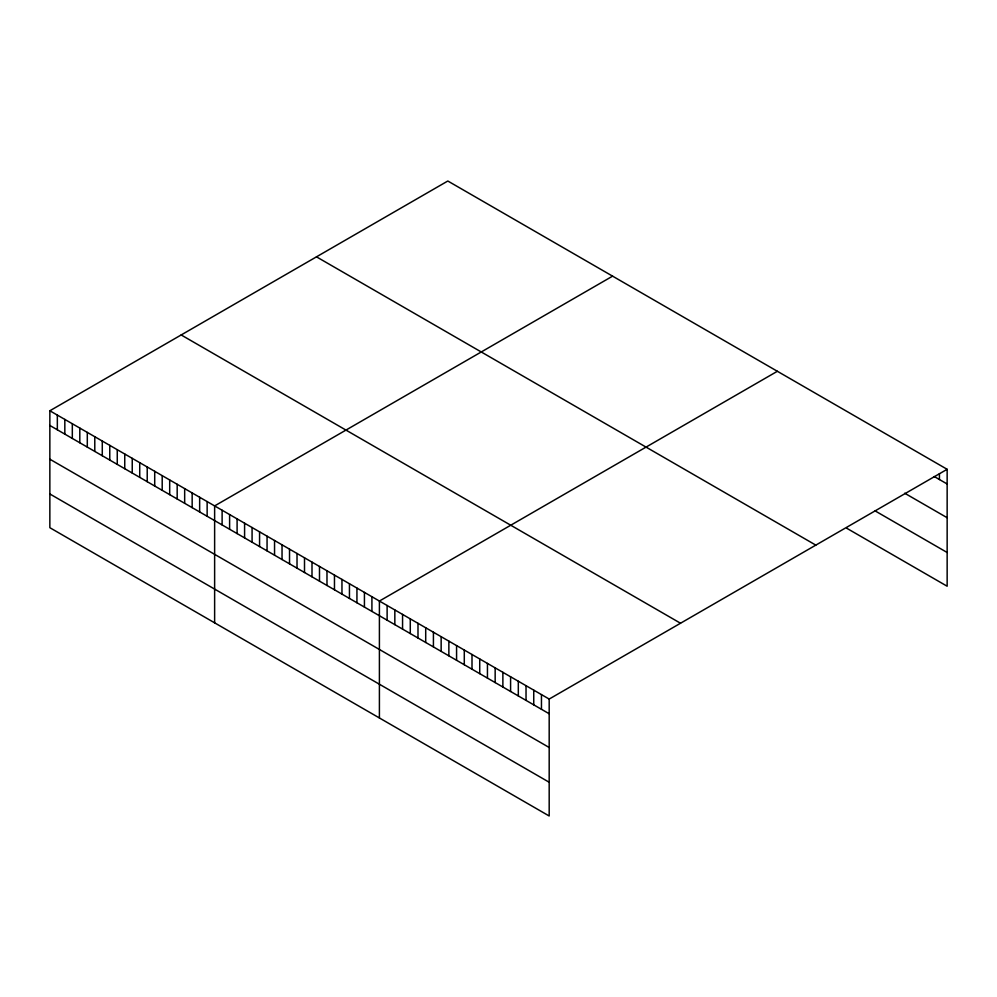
<?xml version="1.0" encoding="UTF-8"?>
<svg xmlns="http://www.w3.org/2000/svg" width="997" height="997" viewBox="0 0 997 997"><rect width="100%" height="100%" fill="white"/><g stroke="black" fill="none" stroke-linecap="round" stroke-linejoin="round"><path stroke-width="1.5" d="M49.85 410.776L549.185 699.059L549.185 815.982L49.85 527.7L49.85 410.776L447.815 181.018L947.15 469.3L947.15 586.224L846.827 528.298M612.594 276.144L214.629 505.915L214.629 622.838M777.373 371.283L379.408 601.054L379.408 717.965M549.185 699.059L947.15 469.3M934.289 476.554L947.15 483.981M904.703 493.216L947.15 517.717M875.129 510.9L947.15 552.488M316.485 256.84L815.82 545.122M181.18 334.955L680.515 623.237M49.85 425.47L549.185 713.752M49.85 459.206L549.185 747.488M49.85 493.964L549.185 782.246M939.436 473.65L939.436 479.532M541.458 694.61L541.458 709.291M533.744 690.148L533.744 704.842M526.03 685.699L526.03 700.38M518.315 681.238L518.315 695.931M510.589 676.789L510.589 691.469M502.874 672.327L502.874 687.02M495.16 667.878L495.16 682.559M487.446 663.416L487.446 678.11M479.731 658.967L479.731 673.648M472.005 654.506L472.005 669.199M464.29 650.056L464.29 664.737M456.576 645.595L456.576 660.288M448.862 641.146L448.862 655.827M441.148 636.684L441.148 651.377M433.421 632.235L433.421 646.916M425.707 627.774L425.707 642.467M417.992 623.324L417.992 638.005M410.278 618.863L410.278 633.556M402.564 614.414L402.564 629.095M394.837 609.965L394.837 624.645M387.123 605.503L387.123 620.184M371.918 596.729L371.918 611.41M364.428 592.405L364.428 607.086M356.938 588.08L356.938 602.761M349.448 583.756L349.448 598.437M341.959 579.431L341.959 594.112M334.469 575.107L334.469 589.788M326.979 570.783L326.979 585.463M319.489 566.458L319.489 581.139M311.999 562.134L311.999 576.814M304.509 557.809L304.509 572.49M297.019 553.485L297.019 568.165M289.529 549.16L289.529 563.841M282.039 544.836L282.039 559.516M274.549 540.511L274.549 555.192M267.059 536.187L267.059 550.867M259.569 531.862L259.569 546.543M252.079 527.538L252.079 542.218M244.589 523.213L244.589 537.894M237.099 518.889L237.099 533.569M229.609 514.564L229.609 529.245M222.119 510.24L222.119 524.921M207.139 501.591L207.139 516.272M199.649 497.266L199.649 511.947M192.159 492.942L192.159 507.623M184.669 488.617L184.669 503.298M177.179 484.293L177.179 498.974M169.689 479.968L169.689 494.649M162.199 475.644L162.199 490.325M154.709 471.319L154.709 486M147.22 466.995L147.22 481.676M139.73 462.67L139.73 477.364M132.24 458.346L132.24 473.039M124.75 454.021L124.75 468.715M117.26 449.697L117.26 464.39M109.77 445.372L109.77 460.066M102.28 441.048L102.28 455.741M94.79 436.723L94.79 451.417M87.3 432.399L87.3 447.092M79.81 428.074L79.81 442.768M72.32 423.75L72.32 438.443M64.83 419.425L64.83 434.119M57.34 415.101L57.34 429.794"/></g></svg>
